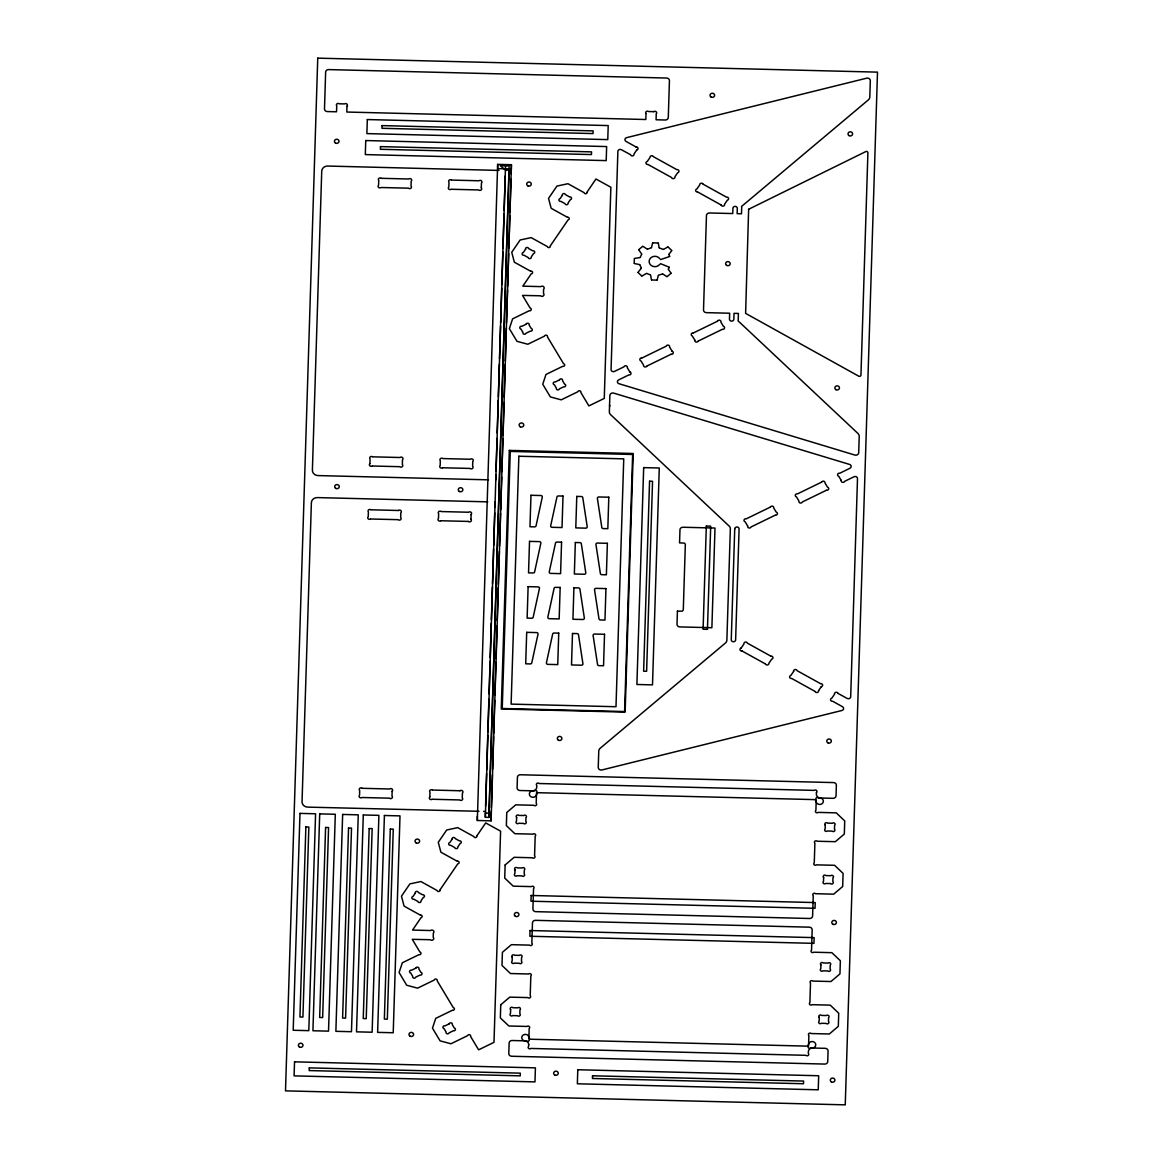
<?xml version="1.0" encoding="UTF-8"?>
<svg xmlns="http://www.w3.org/2000/svg" width="1163" height="1163" viewBox="0 0 1163 1163"><rect width="100%" height="100%" fill="white"/><g stroke="black" fill="none" stroke-linecap="round" stroke-linejoin="round"><path stroke-width="1.5" d="M346.952 106.24L346.807 112.041L645.814 119.513L646.032 113.727M656.237 113.989L656.092 119.774L665.294 120.007A2.908 2.631 -0.1 0 0 668.289 117.448L669.437 80.727A2.908 2.631 -0.1 0 0 666.603 78.037L328.635 69.591A2.908 2.631 -0.1 0 0 325.64 72.15L324.492 108.871A2.908 2.631 -0.1 0 0 327.326 111.561L336.529 111.793L336.732 105.993M369.907 463.703L370.052 459.007A1.774 1.585 -0.1 0 1 372.305 456.637M392.135 791.305L391.989 796.001A1.745 1.57 -0.1 0 1 391.873 798.196A1.745 1.57 -0.1 0 1 389.445 798.167L361.984 797.498M429.83 796.946L429.976 792.25A1.774 1.585 -0.1 0 1 432.229 789.881M470.942 519.236L471.088 514.555M481.293 187.752L481.438 183.071A1.745 1.57 -0.1 0 0 481.453 180.861A1.745 1.57 -0.1 0 0 479.025 180.774L451.564 180.076M477.324 820.496L497.662 164.376L511.429 164.71L491.091 820.845L477.324 820.496L477.31 816.237M485.567 806.032L486.585 773.453M486.686 769.833L487.762 735.452M487.879 731.832L488.896 699.268M489.071 693.831L490.088 661.267M490.19 657.647L491.266 623.266M491.382 619.646L492.4 587.068M492.516 583.463L493.592 549.081M493.694 545.462L494.711 512.883M494.886 507.461L495.06 502.023M495.743 480.014L495.918 474.591M496.019 470.971L497.037 438.393M497.212 432.97L498.229 400.392M498.346 396.787L499.363 364.208M499.523 358.786L500.541 326.207M500.657 322.587L501.733 288.206M501.849 284.586L502.867 252.022M502.968 248.402L504.044 214.021M504.161 210.401L505.236 176.02M488.896 813.155L485.334 813.068L485.349 817.269L488.896 817.415L508.987 169.536M488.896 817.415L509.103 170.176L509.103 165.916L500.235 165.698L505.542 170.089L509.103 170.176M491.251 811.134L491.091 820.845M491.368 807.5L492.385 774.82M492.56 769.368L493.577 736.688M493.694 733.053L494.711 700.373M494.886 694.922L495.903 662.241M496.019 658.607L497.037 625.927M497.197 620.475L498.229 587.795M498.331 584.16L499.363 551.48M499.523 546.029L500.541 513.348M500.657 509.714L501.675 477.034M501.849 471.582L502.867 438.902M502.983 435.267L504.001 402.587M504.175 397.135L505.193 364.455M505.309 360.821L506.327 328.14M506.501 322.689L507.519 290.009M507.635 286.374L508.653 253.679M508.827 248.242L509.845 215.562M509.961 211.928L510.979 179.233M511.153 173.796L511.429 164.71M634.184 263.318L634.329 258.622M485.349 817.269L505.527 165.829M651.498 247.574L652.588 243.038M657.197 279.934L658.258 275.5M640.144 257.416L641.671 254.29M668.362 269.016L669.35 267.446M550.317 245.873L568.009 219.967A1.57 1.41 -0.1 0 0 567.689 217.176M587.126 191.953L595.965 179L610.866 187.258L604.266 398.415L588.885 405.902L580.875 392.556A1.57 1.41 -0.1 0 0 579.814 390.797A1.57 1.41 -0.1 0 0 577.851 391.757L561.22 399.839L550.361 396.932L542.743 384.241L545.985 374.457L562.616 366.36M636.728 150.012L633.995 154.01A1.745 1.57 -0.1 0 1 632.672 155.871A1.745 1.57 -0.1 0 1 630.593 154.737L621.362 149.693A2.297 2.064 -0.1 0 0 617.873 151.408L611.069 369.543A2.297 2.064 -0.1 0 0 614.442 371.433L623.935 366.839A1.745 1.57 -0.1 0 1 626.116 365.822A1.745 1.57 -0.1 0 1 627.293 367.741L629.808 371.869M440.05 889.782L457.742 863.891A1.57 1.41 -0.1 0 0 457.422 861.085M476.859 835.877L485.698 822.924L500.599 831.167L493.999 1042.339L478.618 1049.826L470.608 1036.48A1.57 1.41 -0.1 0 0 469.547 1034.721A1.57 1.41 -0.1 0 0 467.584 1035.666L450.953 1043.763L440.094 1040.856L432.476 1028.15L435.718 1018.381L452.349 1010.284M741.253 647.907L743.986 643.909A1.745 1.57 -0.1 0 1 745.323 642.063A1.745 1.57 -0.1 0 1 747.402 643.183L770.807 656.121M793.631 671.4L790.898 675.398A1.745 1.57 -0.1 0 0 789.662 677.302A1.745 1.57 -0.1 0 0 791.712 678.465L815.103 691.447M818.534 690.706L821.267 686.708M638.08 272.229L641.206 268.362M668.841 254.29L671.705 250.743M638.821 249.594L642.616 246.367M667.169 276.59L670.964 273.363M663.579 249.391L667.751 246.978M642.034 275.994L646.424 273.45M642.078 357.942L666.225 346.181A1.745 1.57 -0.1 0 1 668.405 345.164A1.745 1.57 -0.1 0 1 669.583 347.083L672.098 351.211M693.352 332.967L717.498 321.206M646.933 366.025L671.08 354.264M698.222 341.05L722.368 329.303A1.745 1.57 -0.1 0 0 724.491 328.213A1.745 1.57 -0.1 0 0 723.357 326.265L720.9 322.122A1.745 1.57 -0.1 0 0 719.693 320.203A1.745 1.57 -0.1 0 0 717.542 321.221M770.357 507.097L746.21 518.858A1.745 1.57 -0.1 0 0 744.073 519.948A1.745 1.57 -0.1 0 0 745.207 521.882L747.664 526.039M821.63 482.136L797.484 493.882A1.745 1.57 -0.1 0 0 795.347 494.973A1.745 1.57 -0.1 0 0 796.481 496.906L798.952 501.064A1.745 1.57 -0.1 0 0 800.159 502.983A1.745 1.57 -0.1 0 0 802.31 501.965L826.486 490.219M775.212 515.194L751.065 526.941A1.745 1.57 -0.1 0 1 748.885 527.958A1.745 1.57 -0.1 0 1 747.707 526.039M647.573 249.144L651.236 247.835M660.657 259.582L669.597 256.514M658.52 275.238L662.416 273.959M634.562 258.39L639.839 257.634M653.81 111.663L648.605 111.532A1.774 1.585 -0.1 0 0 645.843 113.422M511.444 168.969L497.677 168.635L497.662 164.376M498.985 170.423L327.719 166.047A5.83 5.248 -0.1 0 0 321.729 171.15L312.396 470.186A5.83 5.248 -0.1 0 0 318.051 475.58L488.489 479.839M381.319 178.317L408.751 179A1.745 1.57 -0.1 0 1 411.208 179.102A1.745 1.57 -0.1 0 1 411.164 181.297L411.033 186.007A1.745 1.57 -0.1 0 1 410.917 188.202A1.745 1.57 -0.1 0 1 408.489 188.173L381.028 187.505M451.273 189.264L478.72 189.947A1.745 1.57 -0.1 0 0 481.162 189.962A1.745 1.57 -0.1 0 0 481.264 187.781M652.865 242.849L658.084 242.98M651.702 279.992L656.921 280.123M372.625 456.826L400.057 457.51A1.745 1.57 -0.1 0 1 402.514 457.611A1.745 1.57 -0.1 0 1 402.471 459.792L402.34 464.502A1.745 1.57 -0.1 0 1 402.224 466.712A1.745 1.57 -0.1 0 1 399.796 466.683L372.334 466.014M442.899 458.571L470.332 459.254A1.745 1.57 -0.1 0 1 472.789 459.37A1.745 1.57 -0.1 0 1 472.745 461.551L472.629 466.261A1.745 1.57 -0.1 0 1 472.498 468.471A1.745 1.57 -0.1 0 1 470.07 468.427L442.609 467.773M487.806 501.849L317.368 497.59A5.83 5.248 -0.1 0 0 311.379 502.692L302.046 801.729A5.83 5.248 -0.1 0 0 307.701 807.122L478.967 811.294M370.968 509.801L398.4 510.484M441.213 511.56L468.645 512.243A1.745 1.57 -0.1 0 1 471.102 512.345A1.745 1.57 -0.1 0 1 471.059 514.526M370.677 519.003L398.124 519.672A1.745 1.57 -0.1 0 0 400.566 519.687A1.745 1.57 -0.1 0 0 400.668 517.506L400.828 512.796A1.745 1.57 -0.1 0 0 400.857 510.586A1.745 1.57 -0.1 0 0 398.429 510.513M440.922 520.748L468.369 521.431M362.274 788.31L389.707 788.994A1.745 1.57 -0.1 0 1 392.164 789.096A1.745 1.57 -0.1 0 1 392.12 791.291M432.549 790.055L459.996 790.753M432.258 799.257L459.705 799.94A1.745 1.57 -0.1 0 0 462.162 799.955A1.745 1.57 -0.1 0 0 462.249 797.774L462.423 793.064A1.745 1.57 -0.1 0 0 462.438 790.855A1.745 1.57 -0.1 0 0 460.01 790.767M483.619 811.411L485.393 811.454M634.402 263.565L639.621 264.568M659.377 247.923L663.186 249.405M660.526 263.681L669.263 267.185M646.817 273.436L650.393 274.919M838.014 693.41L847.202 698.454A2.297 2.064 -0.1 0 0 850.691 696.753L857.494 478.604A2.297 2.064 -0.1 0 0 854.122 476.728L844.629 481.322A1.745 1.57 -0.1 0 1 842.448 482.325A1.745 1.57 -0.1 0 1 841.271 480.406M567.268 217.205L551.175 208.308L548.543 198.379L556.946 186.08L567.966 183.71L584.059 192.622A1.57 1.41 -0.1 0 0 587.17 192.331M530.473 271.124L514.366 262.213L511.735 252.284L520.137 239.985L531.157 237.615L547.264 246.527A1.57 1.41 -0.1 0 0 550.361 246.236M457.015 861.129L440.908 852.217L438.277 842.303L446.679 830.004L457.699 827.634L473.806 836.531A1.57 1.41 -0.1 0 0 476.903 836.241M420.206 915.048L404.099 906.137L401.468 896.208L409.87 883.909L420.904 881.539L436.997 890.451A1.57 1.41 -0.1 0 0 440.094 890.16M653.461 156.714L676.837 169.653A1.745 1.57 -0.1 0 1 678.901 170.845A1.745 1.57 -0.1 0 1 677.651 172.72L674.933 176.747A1.745 1.57 -0.1 0 1 673.61 178.608A1.745 1.57 -0.1 0 1 671.516 177.474L648.111 164.55M703.106 184.205L726.482 197.143A1.745 1.57 -0.1 0 1 728.547 198.335A1.745 1.57 -0.1 0 1 727.297 200.21L724.578 204.237A1.745 1.57 -0.1 0 1 723.255 206.098A1.745 1.57 -0.1 0 1 721.162 204.964M697.756 192.04L721.133 204.979M820.453 683.611L797.077 670.673A1.745 1.57 -0.1 0 0 794.954 669.554A1.745 1.57 -0.1 0 0 793.66 671.4M742.081 651.004L765.458 663.957M635.914 146.916L626.028 141.406A2.297 2.064 -0.1 0 1 626.624 137.656L866.639 78.197A2.908 2.631 -0.1 0 1 870.317 80.799L869.808 96.994A4.608 4.143 -0.1 0 1 868.354 99.902L742.634 205.56A1.57 1.41 -0.1 0 0 741.703 207.392L741.514 213.774L737.138 213.658L737.298 208.41A2.181 1.963 -0.1 0 0 735.176 206.389A2.181 1.963 -0.1 0 0 732.937 208.308L732.763 213.556L709.459 212.974A2.908 2.631 -0.1 0 0 706.464 215.518L703.513 309.954A2.908 2.631 -0.1 0 0 706.348 312.643L729.652 313.225L729.477 319.127A2.181 1.963 -0.1 0 0 731.6 321.148A2.181 1.963 -0.1 0 0 733.838 319.244L734.027 313.341L738.403 313.443L738.2 319.825A1.57 1.41 -0.1 0 0 738.999 321.715L857.945 433.465A4.608 4.143 -0.1 0 1 859.21 436.445L858.716 452.64A2.908 2.631 -0.1 0 1 854.863 455.053L618.949 383.703A2.297 2.064 -0.1 0 1 618.585 379.938L628.79 374.922A1.745 1.57 -0.1 0 0 630.928 373.832A1.745 1.57 -0.1 0 0 629.794 371.898M642.965 246.352L647.18 249.115M662.808 273.988L666.821 276.62M668.1 247.007L671.676 250.423M638.109 272.549L641.685 275.965M668.362 269.365L671.007 273.058M638.778 249.914L641.656 253.927M841.242 480.406L838.756 476.278A1.745 1.57 -0.1 0 1 837.636 474.315A1.745 1.57 -0.1 0 1 839.759 473.254L849.979 468.224A2.297 2.064 -0.1 0 0 849.615 464.444L613.701 393.109A2.908 2.631 -0.1 0 0 609.863 395.522L609.354 411.702A4.608 4.143 -0.1 0 0 610.633 414.682L729.07 525.996A4.594 4.129 -0.1 0 1 730.349 528.961L726.875 640.13A4.594 4.129 -0.1 0 1 725.421 643.037L600.21 748.245A4.608 4.143 -0.1 0 0 598.756 751.167L598.247 767.347A2.908 2.631 -0.1 0 0 601.94 769.95L841.939 710.491A2.297 2.064 -0.1 0 0 842.535 706.741L832.65 701.245A1.745 1.57 -0.1 0 1 830.586 700.039A1.745 1.57 -0.1 0 1 831.85 698.163L834.569 694.151A1.745 1.57 -0.1 0 1 835.892 692.29A1.745 1.57 -0.1 0 1 837.971 693.41M694.82 340.148L692.348 336.02A1.774 1.585 -0.1 0 1 692.974 332.952M668.812 254.639L669.714 256.253M639.912 264.815L641.249 268.013M658.345 243.183L659.13 247.661M650.64 275.195L651.44 279.789M635.914 146.945A1.745 1.57 -0.1 0 1 637.978 148.108A1.745 1.57 -0.1 0 1 636.728 149.983M647.733 164.535A1.774 1.585 -0.1 0 1 647.282 161.41L650.03 157.456A1.774 1.585 -0.1 0 1 653.286 156.409M697.378 192.026A1.774 1.585 -0.1 0 1 696.928 188.915L699.675 184.946A1.774 1.585 -0.1 0 1 702.932 183.899M672.083 351.241A1.745 1.57 -0.1 0 1 673.217 353.174A1.745 1.57 -0.1 0 1 671.095 354.235M641.7 357.928A1.774 1.585 -0.1 0 0 641.06 361.024L643.546 365.109A1.774 1.585 -0.1 0 0 646.744 366.316M698.018 341.355A1.774 1.585 -0.1 0 1 694.791 340.134M826.864 490.234A1.774 1.585 -0.1 0 0 827.504 487.137L825.018 483.038A1.774 1.585 -0.1 0 0 821.819 481.831M742.067 650.975A1.745 1.57 -0.1 0 1 740.017 649.812A1.745 1.57 -0.1 0 1 741.267 647.936M771.185 656.121A1.774 1.585 -0.1 0 1 771.636 659.247L768.903 663.215A1.774 1.585 -0.1 0 1 765.632 664.262M820.831 683.611A1.774 1.585 -0.1 0 1 821.282 686.737M818.578 690.706A1.774 1.585 -0.1 0 1 815.278 691.752M775.59 515.209A1.774 1.585 -0.1 0 0 776.23 512.113L773.744 508.013A1.774 1.585 -0.1 0 0 770.546 506.806M659.697 264.408A5.771 5.19 -0.1 0 1 651.018 265.324A5.771 5.19 -0.1 0 1 651.265 257.459A5.771 5.19 -0.1 0 1 659.872 258.811M530.88 271.081A1.57 1.41 -0.1 0 1 531.2 273.887L522.827 286.156L540.737 286.621A2.064 1.861 -0.1 0 1 543.586 289.325L543.484 293.25A2.064 1.861 -0.1 0 1 540.475 295.809L522.536 295.402L530.124 308.05A1.57 1.41 -0.1 0 1 531.186 309.809A1.57 1.41 -0.1 0 1 529.223 310.754L512.607 318.851L509.365 328.635L516.983 341.326L527.842 344.248L544.473 336.151A1.57 1.41 -0.1 0 1 546.436 335.191A1.57 1.41 -0.1 0 1 547.482 336.965L563.517 363.641A1.57 1.41 -0.1 0 1 563.023 366.418M380.694 187.679A1.774 1.585 -0.1 0 1 378.571 185.179L378.745 180.512A1.774 1.585 -0.1 0 1 380.999 178.128M450.953 189.438A1.774 1.585 -0.1 0 1 448.831 186.938L448.991 182.257A1.774 1.585 -0.1 0 1 451.244 179.887M372 466.174A1.774 1.585 -0.1 0 1 369.878 463.674M442.58 458.396A1.774 1.585 -0.1 0 0 440.312 460.781L440.181 465.447A1.774 1.585 -0.1 0 0 442.289 467.933M609.95 405.931A1.454 1.308 -0.1 0 1 609.543 404.986M431.938 799.417A1.774 1.585 -0.1 0 1 429.816 796.917M361.955 788.121A1.774 1.585 -0.1 0 0 359.672 790.52L359.556 795.187A1.774 1.585 -0.1 0 0 361.649 797.673M470.913 519.265A1.745 1.57 -0.1 0 1 470.826 521.446A1.745 1.57 -0.1 0 1 468.384 521.417M440.603 520.922A1.774 1.585 -0.1 0 1 438.48 518.422L438.64 513.755A1.774 1.585 -0.1 0 1 440.893 511.371M370.343 519.163A1.774 1.585 -0.1 0 1 368.22 516.663L368.395 511.996A1.774 1.585 -0.1 0 1 370.648 509.627M653.795 111.648A1.774 1.585 -0.1 0 1 656.441 113.698M347.156 105.949A1.774 1.585 -0.1 0 0 344.495 103.914L339.305 103.798A1.774 1.585 -0.1 0 0 336.543 105.688M420.613 915.005A1.57 1.41 -0.1 0 1 420.933 917.796L412.56 930.066L430.47 930.545A2.064 1.861 -0.1 0 1 433.319 933.249L433.218 937.16A2.064 1.861 -0.1 0 1 430.208 939.719L412.269 939.326L419.858 951.959A1.57 1.41 -0.1 0 1 420.919 953.733A1.57 1.41 -0.1 0 1 418.956 954.678L402.34 962.775L399.098 972.559L406.716 985.25L417.575 988.157L434.206 980.075A1.57 1.41 -0.1 0 1 436.169 979.115A1.57 1.41 -0.1 0 1 437.215 980.874L453.25 1007.565A1.57 1.41 -0.1 0 1 452.756 1010.342M317.746 58.15L285.502 1090.865L845.254 1104.85L877.498 72.135L317.746 58.15M299.981 813.388L293.207 1030.258L308.806 1030.651L315.58 813.78L299.981 813.388M294.53 1061.834L294.094 1075.877L534.98 1081.895L535.416 1067.852L294.53 1061.834M305.869 826.966L299.938 1016.985L302.918 1017.058L308.849 827.038L305.869 826.966M309.271 1067.881L309.184 1070.571L520.239 1075.848L520.326 1073.158L309.271 1067.881M319.709 813.882L312.934 1030.752L328.533 1031.145L335.307 814.26L319.709 813.882M325.596 827.46L319.665 1017.48L322.645 1017.552L328.577 827.533L325.596 827.46M342.649 814.449L335.874 1031.319L351.473 1031.712L358.248 814.841L342.649 814.449M365.749 140.549L365.313 154.592L606.199 160.61L606.635 146.567L365.749 140.549M367.319 119.556L366.883 133.6L607.769 139.618L608.205 125.575L367.319 119.556M348.537 828.027L342.605 1018.047L345.585 1018.134L351.517 828.114L348.537 828.027M380.49 146.611L380.403 149.286L591.458 154.563L591.545 151.873L380.49 146.611M382.06 125.604L381.973 128.293L593.028 133.571L593.115 130.881L382.06 125.604M363.292 814.972L356.518 1031.843L372.131 1032.221L378.891 815.35L363.292 814.972M369.18 828.55L363.249 1018.57L366.229 1018.643L372.16 828.623L369.18 828.55M384.401 815.496L377.626 1032.366L393.225 1032.759L399.999 815.888L384.401 815.496M390.288 829.074L384.357 1019.093L387.337 1019.166L393.268 829.146L390.288 829.074M509.321 450.401L501.253 709.008L625.142 712.105L633.21 453.497L509.321 450.401M510.266 451.418L502.242 708.485L624.604 711.538L632.628 454.471L510.266 451.418M500.759 1004.788L500.352 1017.901L508.842 1025.984L527.013 1026.449A1.57 1.41 -0.1 0 1 529.238 1026.493A1.57 1.41 -0.1 0 1 529.18 1028.499L528.86 1038.922A1.57 1.41 -0.1 0 1 528.787 1040.929A1.57 1.41 -0.1 0 1 526.563 1040.87L512.127 1040.507A2.908 2.631 -0.1 0 0 509.118 1043.066L508.798 1053.547A2.908 2.631 -0.1 0 0 511.633 1056.251L824.741 1064.072A2.908 2.631 -0.1 0 0 827.736 1061.514L828.071 1051.032A2.908 2.631 -0.1 0 0 825.236 1048.328L810.713 1047.965A1.57 1.41 -0.1 0 1 808.489 1047.907A1.57 1.41 -0.1 0 1 808.547 1045.915L808.881 1035.492A1.57 1.41 -0.1 0 1 808.939 1033.485A1.57 1.41 -0.1 0 1 811.163 1033.544L829.335 1033.994L838.319 1026.348L838.727 1013.22L830.237 1005.137L812.065 1004.687A1.57 1.41 -0.1 0 1 809.841 1004.628A1.57 1.41 -0.1 0 1 809.899 1002.622L810.509 983.026A1.57 1.41 -0.1 0 1 810.582 981.02A1.57 1.41 -0.1 0 1 812.806 981.078L830.978 981.528L839.962 973.882L840.369 960.769L831.865 952.671L813.707 952.221A1.57 1.41 -0.1 0 1 811.483 952.163A1.57 1.41 -0.1 0 1 811.541 950.171L812.167 929.877A2.908 2.631 -0.1 0 0 809.346 927.173L535.474 920.34A2.908 2.631 -0.1 0 0 532.48 922.884L531.84 943.178A1.57 1.41 -0.1 0 1 531.782 945.185A1.57 1.41 -0.1 0 1 529.558 945.126L511.386 944.676L502.401 952.323L501.994 965.435L510.484 973.533L528.656 973.983A1.57 1.41 -0.1 0 1 530.88 974.042A1.57 1.41 -0.1 0 1 530.822 976.033L530.212 995.644A1.57 1.41 -0.1 0 1 530.139 997.65A1.57 1.41 -0.1 0 1 527.915 997.592L509.743 997.142L500.759 1004.788M505.135 864.952L504.713 878.065L513.217 886.162L531.389 886.613A1.57 1.41 -0.1 0 1 533.613 886.671A1.57 1.41 -0.1 0 1 533.541 888.663L532.916 908.957A2.908 2.631 -0.1 0 0 535.75 911.661L809.608 918.494A2.908 2.631 -0.1 0 0 812.603 915.95L813.242 895.655A1.57 1.41 -0.1 0 1 813.3 893.649A1.57 1.41 -0.1 0 1 815.525 893.707L833.697 894.158L842.681 886.511L843.088 873.398L834.598 865.301L816.426 864.85A1.57 1.41 -0.1 0 1 814.202 864.792A1.57 1.41 -0.1 0 1 814.274 862.786L814.885 843.19A1.57 1.41 -0.1 0 1 814.943 841.183A1.57 1.41 -0.1 0 1 817.167 841.242L835.339 841.692L844.323 834.045L844.731 820.933L836.241 812.85L818.069 812.385A1.57 1.41 -0.1 0 1 815.845 812.341A1.57 1.41 -0.1 0 1 815.903 810.335L816.237 799.911A1.57 1.41 -0.1 0 1 816.295 797.905A1.57 1.41 -0.1 0 1 818.519 797.963L833.042 798.327A2.908 2.631 -0.1 0 0 836.037 795.768L836.371 785.287A2.908 2.631 -0.1 0 0 833.537 782.583L520.413 774.762A2.908 2.631 -0.1 0 0 517.419 777.32L517.099 787.816A2.908 2.631 -0.1 0 0 519.919 790.506L534.369 790.869A1.57 1.41 -0.1 0 1 536.594 790.927A1.57 1.41 -0.1 0 1 536.536 792.919L536.216 803.342A1.57 1.41 -0.1 0 1 536.143 805.348A1.57 1.41 -0.1 0 1 533.919 805.29L515.747 804.84L506.763 812.486L506.356 825.599L514.846 833.697L533.017 834.147A1.57 1.41 -0.1 0 1 535.242 834.205A1.57 1.41 -0.1 0 1 535.184 836.212L534.573 855.808A1.57 1.41 -0.1 0 1 534.515 857.814A1.57 1.41 -0.1 0 1 532.291 857.756L514.119 857.305L505.135 864.952M518.858 456.23L511.124 704.109L615.997 706.726L623.746 458.847L518.858 456.23M510.63 1009.658L510.499 1013.525A1.57 1.41 -0.1 0 0 510.441 1015.532A1.57 1.41 -0.1 0 0 512.665 1015.59L517.535 1015.706A1.57 1.41 -0.1 0 0 519.759 1015.764A1.57 1.41 -0.1 0 0 519.832 1013.758L519.948 1009.891A1.57 1.41 -0.1 0 0 520.006 1007.899A1.57 1.41 -0.1 0 0 517.782 1007.841L512.912 1007.71A1.57 1.41 -0.1 0 0 510.688 1007.667A1.57 1.41 -0.1 0 0 510.63 1009.658M512.258 957.207L512.142 961.06A1.57 1.41 -0.1 0 0 512.083 963.066A1.57 1.41 -0.1 0 0 514.308 963.124L519.178 963.24A1.57 1.41 -0.1 0 0 521.402 963.298A1.57 1.41 -0.1 0 0 521.46 961.292L521.591 957.44A1.57 1.41 -0.1 0 0 521.649 955.434A1.57 1.41 -0.1 0 0 519.425 955.375L514.555 955.259A1.57 1.41 -0.1 0 0 512.331 955.201A1.57 1.41 -0.1 0 0 512.258 957.207M514.991 869.822L514.875 873.689A1.57 1.41 -0.1 0 0 514.802 875.695A1.57 1.41 -0.1 0 0 517.026 875.754L521.911 875.87A1.57 1.41 -0.1 0 0 524.135 875.928A1.57 1.41 -0.1 0 0 524.193 873.922L524.309 870.055A1.57 1.41 -0.1 0 0 524.368 868.063A1.57 1.41 -0.1 0 0 522.143 868.005L517.273 867.874A1.57 1.41 -0.1 0 0 515.049 867.831A1.57 1.41 -0.1 0 0 514.991 869.822M516.634 817.371L516.503 821.223A1.57 1.41 -0.1 0 0 516.445 823.23A1.57 1.41 -0.1 0 0 518.669 823.288L523.539 823.404A1.57 1.41 -0.1 0 0 525.763 823.462A1.57 1.41 -0.1 0 0 525.836 821.456L525.952 817.604A1.57 1.41 -0.1 0 0 526.01 815.597A1.57 1.41 -0.1 0 0 523.786 815.539L518.916 815.423A1.57 1.41 -0.1 0 0 516.692 815.365A1.57 1.41 -0.1 0 0 516.634 817.371M526.694 632.338L525.705 663.811L530.299 663.928A1.454 1.308 -0.1 0 0 531.767 662.866L538.018 634.155A1.454 1.308 -0.1 0 0 536.623 632.585L526.694 632.338M528.118 586.646L527.13 618.12L531.724 618.236A1.454 1.308 -0.1 0 0 533.192 617.175L539.443 588.463A1.454 1.308 -0.1 0 0 538.047 586.893L528.118 586.646M529.528 541.376L528.54 572.85L533.134 572.966A1.454 1.308 -0.1 0 0 534.617 571.905L540.853 543.179A1.454 1.308 -0.1 0 0 539.458 541.624L529.528 541.376M530.968 495.278L529.979 526.752L534.573 526.868A1.454 1.308 -0.1 0 0 536.056 525.807L542.292 497.081A1.454 1.308 -0.1 0 0 540.897 495.525L530.968 495.278M530.052 930.531L529.877 936.259L813.955 943.353L814.129 937.625L530.052 930.531M531.142 895.481L530.968 901.209L815.045 908.303L815.219 902.575L531.142 895.481M528.7 1044.636L528.642 1046.395A1.57 1.41 -0.1 0 0 528.584 1048.386A1.57 1.41 -0.1 0 0 530.808 1048.445L806.017 1055.321A1.57 1.41 -0.1 0 0 808.241 1055.379A1.57 1.41 -0.1 0 0 808.314 1053.373L808.358 1051.628A4.129 3.722 -0.1 0 1 812.617 1048.008A3.605 3.242 -0.1 0 0 815.743 1044.737A3.605 3.242 -0.1 0 0 812.486 1041.568A3.605 3.242 -0.1 0 0 808.605 1044.098A2.297 2.064 -0.1 0 1 806.25 1046.104L531.157 1039.242A2.297 2.064 -0.1 0 1 528.918 1037.12A3.605 3.242 -0.1 0 0 525.211 1034.387A3.605 3.242 -0.1 0 0 521.765 1037.396A3.605 3.242 -0.1 0 0 524.687 1040.827A4.129 3.722 -0.1 0 1 528.7 1044.636M558.734 633.137L557.746 664.611L547.817 664.364A1.454 1.308 -0.1 0 1 546.421 662.808L552.658 634.082A1.454 1.308 -0.1 0 1 554.14 633.021L558.734 633.137M560.159 587.446L559.17 618.934L549.241 618.687A1.454 1.308 -0.1 0 1 547.846 617.117L554.082 588.405A1.454 1.308 -0.1 0 1 555.565 587.344L560.159 587.446M561.569 542.176L560.581 573.65L550.651 573.403A1.454 1.308 -0.1 0 1 549.256 571.847L555.507 543.121A1.454 1.308 -0.1 0 1 556.975 542.06L561.569 542.176M563.008 496.078L562.02 527.551L552.091 527.304A1.454 1.308 -0.1 0 1 550.695 525.734L556.946 497.023A1.454 1.308 -0.1 0 1 558.414 495.961L563.008 496.078M572.487 633.486L571.513 664.96L581.442 665.207A1.454 1.308 -0.1 0 0 582.925 663.71L578.491 634.722A1.454 1.308 -0.1 0 0 577.081 633.602L572.487 633.486M573.911 587.795L572.937 619.268L582.867 619.516A1.454 1.308 -0.1 0 0 584.349 618.033L579.915 589.045A1.454 1.308 -0.1 0 0 578.505 587.911L573.911 587.795M575.336 542.525L574.348 573.999L584.277 574.246A1.454 1.308 -0.1 0 0 585.774 572.748L581.326 543.761A1.454 1.308 -0.1 0 0 579.93 542.627L575.336 542.525M576.775 496.412L575.787 527.9L585.716 528.147A1.454 1.308 -0.1 0 0 587.213 526.65L582.765 497.662A1.454 1.308 -0.1 0 0 581.369 496.528L576.775 496.412M577.793 1069.742L577.357 1083.785L818.243 1089.804L818.679 1075.746L577.793 1069.742M604.527 634.286L603.553 665.759L598.96 665.643A1.454 1.308 -0.1 0 1 597.549 664.509L593.115 635.521A1.454 1.308 -0.1 0 1 594.598 634.039L604.527 634.286M605.952 588.594L604.978 620.068L600.384 619.952A1.454 1.308 -0.1 0 1 598.974 618.818L594.54 589.83A1.454 1.308 -0.1 0 1 596.023 588.347L605.952 588.594M607.377 543.31L606.388 574.798L601.794 574.682A1.454 1.308 -0.1 0 1 600.384 573.548L595.95 544.56A1.454 1.308 -0.1 0 1 597.433 543.063L607.377 543.31M608.801 497.212L607.827 528.7L603.234 528.584A1.454 1.308 -0.1 0 1 601.823 527.45L597.389 498.462A1.454 1.308 -0.1 0 1 598.872 496.964L608.801 497.212M592.534 1075.79L592.447 1078.479L803.502 1083.742L803.589 1081.067L592.534 1075.79M643.677 467.613L636.902 684.484L652.501 684.876L659.276 468.006L643.677 467.613M649.565 481.206L643.633 671.225L646.613 671.298L652.545 481.278L649.565 481.206M677.418 611.113L677.011 624.226A2.908 2.631 -0.1 0 0 679.846 626.915L711.887 627.715L714.998 528.046L682.957 527.246A2.908 2.631 -0.1 0 0 679.962 529.79L679.555 542.903L684.309 543.063L685.341 544.197L683.292 610.008L682.201 611.186L677.418 611.113M706.319 526.069L703.092 629.256L707.467 629.357L710.695 526.185L706.319 526.069M734.725 528.918L731.265 639.737A2.181 1.963 -0.1 0 0 733.388 641.758A2.181 1.963 -0.1 0 0 735.627 639.854L739.087 529.02A2.181 1.963 -0.1 0 0 736.964 526.999A2.181 1.963 -0.1 0 0 734.725 528.918M748.638 209.267L745.614 313.37L858.73 376.172A1.454 1.308 -0.1 0 0 860.954 375.082L867.903 152.789A1.454 1.308 -0.1 0 0 865.752 151.597L748.638 209.267M816.455 792.439L816.397 794.198A4.129 3.722 -0.1 0 0 820.409 798.007A3.605 3.242 -0.1 0 1 823.331 801.438A3.605 3.242 -0.1 0 1 819.886 804.447A3.605 3.242 -0.1 0 1 816.179 801.714A2.297 2.064 -0.1 0 0 813.94 799.592L538.847 792.73A2.297 2.064 -0.1 0 0 536.492 794.736A3.605 3.242 -0.1 0 1 532.61 797.266A3.605 3.242 -0.1 0 1 529.354 794.096A3.605 3.242 -0.1 0 1 532.494 790.825A4.129 3.722 -0.1 0 0 536.739 787.206L536.783 785.461A1.57 1.41 -0.1 0 1 536.855 783.455A1.57 1.41 -0.1 0 1 539.08 783.513L814.289 790.389A1.57 1.41 -0.1 0 1 816.513 790.447A1.57 1.41 -0.1 0 1 816.455 792.439M819.261 1017.378L819.145 1021.23A1.57 1.41 -0.1 0 0 819.086 1023.236A1.57 1.41 -0.1 0 0 821.311 1023.295L826.181 1023.411A1.57 1.41 -0.1 0 0 828.405 1023.469A1.57 1.41 -0.1 0 0 828.478 1021.463L828.594 1017.61A1.57 1.41 -0.1 0 0 828.652 1015.604A1.57 1.41 -0.1 0 0 826.428 1015.546L821.558 1015.43A1.57 1.41 -0.1 0 0 819.334 1015.372A1.57 1.41 -0.1 0 0 819.261 1017.378M820.904 964.912L820.787 968.779A1.57 1.41 -0.1 0 0 820.729 970.771A1.57 1.41 -0.1 0 0 822.953 970.829L827.823 970.945A1.57 1.41 -0.1 0 0 830.048 971.003A1.57 1.41 -0.1 0 0 830.106 969.012L830.222 965.145A1.57 1.41 -0.1 0 0 830.295 963.138A1.57 1.41 -0.1 0 0 828.071 963.08L823.2 962.964A1.57 1.41 -0.1 0 0 820.962 962.906A1.57 1.41 -0.1 0 0 820.904 964.912M823.637 877.542L823.506 881.394A1.57 1.41 -0.1 0 0 823.448 883.4A1.57 1.41 -0.1 0 0 825.672 883.458L830.542 883.575A1.57 1.41 -0.1 0 0 832.781 883.633A1.57 1.41 -0.1 0 0 832.839 881.627L832.955 877.774A1.57 1.41 -0.1 0 0 833.013 875.768A1.57 1.41 -0.1 0 0 830.789 875.71L825.919 875.594A1.57 1.41 -0.1 0 0 823.695 875.535A1.57 1.41 -0.1 0 0 823.637 877.542M825.265 825.076L825.149 828.943A1.57 1.41 -0.1 0 0 825.09 830.934A1.57 1.41 -0.1 0 0 827.315 830.993L832.185 831.123A1.57 1.41 -0.1 0 0 834.409 831.167A1.57 1.41 -0.1 0 0 834.467 829.175L834.598 825.308A1.57 1.41 -0.1 0 0 834.656 823.302A1.57 1.41 -0.1 0 0 832.432 823.244L827.562 823.128A1.57 1.41 -0.1 0 0 825.337 823.07A1.57 1.41 -0.1 0 0 825.265 825.076M562.383 195.297L560.13 198.582A1.57 1.41 -0.1 0 0 558.967 200.283A1.57 1.41 -0.1 0 0 560.857 201.344L565.014 203.641A1.57 1.41 -0.1 0 0 566.904 204.688A1.57 1.41 -0.1 0 0 568.067 202.973L570.321 199.687A1.57 1.41 -0.1 0 0 571.484 197.986A1.57 1.41 -0.1 0 0 569.594 196.925L565.436 194.628A1.57 1.41 -0.1 0 0 563.546 193.581A1.57 1.41 -0.1 0 0 562.383 195.297M525.574 249.202L523.321 252.502A1.57 1.41 -0.1 0 0 522.158 254.203A1.57 1.41 -0.1 0 0 524.048 255.249L528.206 257.546A1.57 1.41 -0.1 0 0 530.11 258.608A1.57 1.41 -0.1 0 0 531.273 256.892L533.512 253.592A1.57 1.41 -0.1 0 0 534.675 251.891A1.57 1.41 -0.1 0 0 532.785 250.845L528.627 248.548A1.57 1.41 -0.1 0 0 526.737 247.501A1.57 1.41 -0.1 0 0 525.574 249.202M415.307 893.126L413.054 896.426A1.57 1.41 -0.1 0 0 411.891 898.127A1.57 1.41 -0.1 0 0 413.795 899.173L417.939 901.47A1.57 1.41 -0.1 0 0 419.843 902.517A1.57 1.41 -0.1 0 0 421.006 900.816L423.245 897.516A1.57 1.41 -0.1 0 0 424.422 895.815A1.57 1.41 -0.1 0 0 422.518 894.769L418.36 892.472A1.57 1.41 -0.1 0 0 416.47 891.41A1.57 1.41 -0.1 0 0 415.307 893.126M452.116 839.206L449.863 842.506A1.57 1.41 -0.1 0 0 448.7 844.207A1.57 1.41 -0.1 0 0 450.59 845.254L454.748 847.551A1.57 1.41 -0.1 0 0 456.637 848.612A1.57 1.41 -0.1 0 0 457.815 846.897L460.054 843.611A1.57 1.41 -0.1 0 0 461.217 841.896A1.57 1.41 -0.1 0 0 459.327 840.849L455.169 838.552A1.57 1.41 -0.1 0 0 453.279 837.505A1.57 1.41 -0.1 0 0 452.116 839.206M559.505 379.894L555.216 381.987A1.57 1.41 -0.1 0 0 553.268 382.932A1.57 1.41 -0.1 0 0 554.315 384.691L556.365 388.093A1.57 1.41 -0.1 0 0 557.411 389.852A1.57 1.41 -0.1 0 0 559.374 388.907L563.662 386.814A1.57 1.41 -0.1 0 0 565.625 385.869A1.57 1.41 -0.1 0 0 564.564 384.095L562.529 380.708A1.57 1.41 -0.1 0 0 561.467 378.934A1.57 1.41 -0.1 0 0 559.505 379.894M449.238 1023.818L444.949 1025.897A1.57 1.41 -0.1 0 0 443.001 1026.856A1.57 1.41 -0.1 0 0 444.048 1028.615L446.098 1032.017A1.57 1.41 -0.1 0 0 447.159 1033.776A1.57 1.41 -0.1 0 0 449.107 1032.831L453.396 1030.738A1.57 1.41 -0.1 0 0 455.358 1029.778A1.57 1.41 -0.1 0 0 454.297 1028.019L452.262 1024.618A1.57 1.41 -0.1 0 0 451.2 1022.859A1.57 1.41 -0.1 0 0 449.238 1023.818M526.127 324.23L521.838 326.309A1.57 1.41 -0.1 0 0 519.876 327.268A1.57 1.41 -0.1 0 0 520.937 329.027L522.972 332.429A1.57 1.41 -0.1 0 0 524.033 334.188A1.57 1.41 -0.1 0 0 525.981 333.243L530.284 331.15A1.57 1.41 -0.1 0 0 532.232 330.205A1.57 1.41 -0.1 0 0 531.186 328.431L529.136 325.044A1.57 1.41 -0.1 0 0 528.089 323.27A1.57 1.41 -0.1 0 0 526.127 324.23M415.86 968.139L411.571 970.233A1.57 1.41 -0.1 0 0 409.609 971.178A1.57 1.41 -0.1 0 0 410.67 972.951L412.705 976.353A1.57 1.41 -0.1 0 0 413.766 978.112A1.57 1.41 -0.1 0 0 415.714 977.153L420.017 975.074A1.57 1.41 -0.1 0 0 421.965 974.114A1.57 1.41 -0.1 0 0 420.919 972.355L418.884 968.953A1.57 1.41 -0.1 0 0 417.822 967.194A1.57 1.41 -0.1 0 0 415.86 968.139M520.254 426.777A2.297 2.064 -0.1 0 0 523.757 425.077A2.297 2.064 -0.1 0 0 520.37 423.201A2.297 2.064 -0.1 0 0 520.254 426.777M527.784 185.833A2.297 2.064 -0.1 0 0 531.273 184.132A2.297 2.064 -0.1 0 0 527.886 182.257A2.297 2.064 -0.1 0 0 527.784 185.833M335.773 488.402A2.297 2.064 -0.1 0 0 339.276 486.701A2.297 2.064 -0.1 0 0 335.889 484.826A2.297 2.064 -0.1 0 0 335.773 488.402M459.37 491.484A2.297 2.064 -0.1 0 0 462.859 489.783A2.297 2.064 -0.1 0 0 459.487 487.908A2.297 2.064 -0.1 0 0 459.37 491.484M827.867 742.823A2.297 2.064 -0.1 0 0 831.356 741.122A2.297 2.064 -0.1 0 0 827.969 739.246A2.297 2.064 -0.1 0 0 827.867 742.823M849.121 135.635A2.297 2.064 -0.1 0 0 852.61 133.934A2.297 2.064 -0.1 0 0 849.223 132.059A2.297 2.064 -0.1 0 0 849.121 135.635M335.526 143.064A2.297 2.064 -0.1 0 0 339.014 141.363A2.297 2.064 -0.1 0 0 335.627 139.487A2.297 2.064 -0.1 0 0 335.526 143.064M558.414 740.22A2.297 2.064 -0.1 0 0 561.903 738.52A2.297 2.064 -0.1 0 0 558.516 736.644A2.297 2.064 -0.1 0 0 558.414 740.22M831.414 1081.91A2.297 2.064 -0.1 0 0 834.918 1080.194A2.297 2.064 -0.1 0 0 831.53 1078.319A2.297 2.064 -0.1 0 0 831.414 1081.91M299.502 1047.034A2.297 2.064 -0.1 0 0 302.991 1045.333A2.297 2.064 -0.1 0 0 299.603 1043.458A2.297 2.064 -0.1 0 0 299.502 1047.034M554.736 1074.99A2.297 2.064 -0.1 0 0 558.24 1073.289A2.297 2.064 -0.1 0 0 554.853 1071.414A2.297 2.064 -0.1 0 0 554.736 1074.99M711.116 97.052A2.297 2.064 -0.1 0 0 714.605 95.351A2.297 2.064 -0.1 0 0 711.233 93.476A2.297 2.064 -0.1 0 0 711.116 97.052M835.964 389.663A2.297 2.064 -0.1 0 0 839.453 387.962A2.297 2.064 -0.1 0 0 836.066 386.087A2.297 2.064 -0.1 0 0 835.964 389.663M726.701 265.426A2.297 2.064 -0.1 0 0 730.19 263.725A2.297 2.064 -0.1 0 0 726.817 261.849A2.297 2.064 -0.1 0 0 726.701 265.426M410.088 1036.204A2.297 2.064 -0.1 0 0 413.592 1034.503A2.297 2.064 -0.1 0 0 410.205 1032.628A2.297 2.064 -0.1 0 0 410.088 1036.204M416.136 842.899A2.297 2.064 -0.1 0 0 419.625 841.198A2.297 2.064 -0.1 0 0 416.238 839.323A2.297 2.064 -0.1 0 0 416.136 842.899M515.413 916.313A2.297 2.064 -0.1 0 0 518.916 914.612A2.297 2.064 -0.1 0 0 515.529 912.737A2.297 2.064 -0.1 0 0 515.413 916.313M832.897 924.236A2.297 2.064 -0.1 0 0 836.401 922.535A2.297 2.064 -0.1 0 0 833.013 920.66A2.297 2.064 -0.1 0 0 832.897 924.236"/></g></svg>
